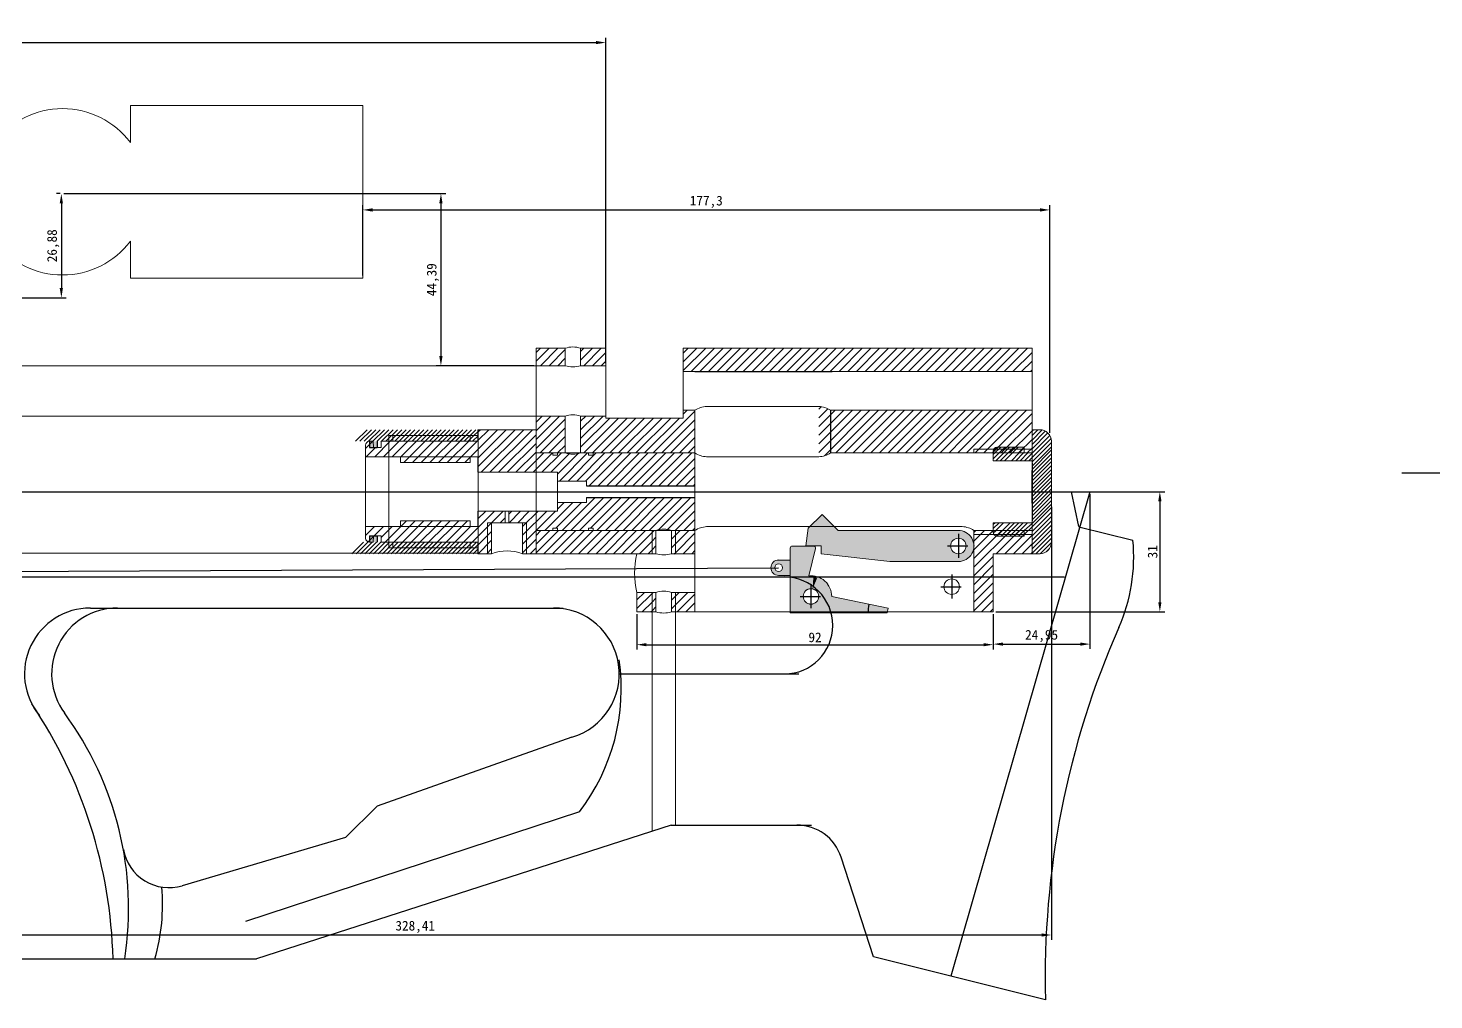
# Model space of a CAD drawing. Header units: millimetres. Extents: x 1443 to 3417, y 283 to 1662.
# Drawn here: x 1967.2 to 2330.1, y 565.5 to 816.1 of the extents above; entities that cross this region are included whole.
import ezdxf

# ---------------------------------------------------------------- set-up
doc = ezdxf.new("R2010")
doc.units = ezdxf.units.MM
doc.linetypes.add('ACAD_ISO03W100', pattern=[30, 12, -18])
doc.linetypes.add('DASHDOTX3', pattern=[508, 254, -127, 0, -127])
doc.layers.get('Defpoints').update_dxf_attribs({"color": 6})
for name, color, linetype in [('中线', 1, 'DASHDOTX3'), ('标注线', 3, 'Continuous'), ('轮廓线', 3, 'Continuous')]:
    doc.layers.add(name, color=color, linetype=linetype)
doc.layers.add('实线', color=7, linetype='Continuous', lineweight=20)
doc.layers.add('实线2', color=5, linetype='Continuous', lineweight=20)
doc.styles.get("Standard").update_dxf_attribs({"font": 'SimSun.ttf'})
doc.dimstyles.new('ISO-25', dxfattribs={"dimtxt": 2.5, "dimasz": 2.5, "dimexe": 1.25, "dimexo": 0.625, "dimtad": 1, "dimtxsty": 'Standard', "dimcen": 2.5, "dimadec": 0, "dimazin": 0, "dimtfac": 1, "dimtmove": 0, "dimatfit": 3, "dimfxl": 1, "dimarcsym": 0})
pattern_1 = [(45, (119.8244, -460.3163), (-1.122532, 1.122532), [])]

# ---------------------------------------------------------------- blocks, each defined once
blk = doc.blocks.new('*D182')
at = {"color": 0, "lineweight": -2}
for p, q in [((1605.83, 729.66), (1605.83, 813.64)), ((2116.33, 729.66), (2116.33, 813.64)), ((1608.33, 812.39), (2113.83, 812.39))]:
    blk.add_line(p, q, dxfattribs=at)
at = {"color": 0}
for points in [[(1608.33, 812.81), (1608.33, 811.98), (1605.83, 812.39)], [(2113.83, 812.81), (2113.83, 811.98), (2116.33, 812.39)]]:
    blk.add_solid(points, dxfattribs=at)
at = {"layer": 'Defpoints', "color": 0}
for p in [(2116.33, 812.39), (1605.83, 729.03), (2116.33, 729.03)]:
    blk.add_point(p, dxfattribs=at)
at = {"color": 0, "insert": (1861.08, 814.48), "char_height": 2.5, "attachment_point": 5}
blk.add_mtext('510,5', dxfattribs=at)
blk = doc.blocks.new('*D184')
at = {"color": 0, "lineweight": -2}
for p, q in [((2124.33, 664.91), (2124.33, 655.82)), ((2216.33, 664.91), (2216.33, 655.82)), ((2126.83, 657.07), (2213.83, 657.07))]:
    blk.add_line(p, q, dxfattribs=at)
at = {"color": 0}
for points in [[(2126.83, 657.49), (2126.83, 656.66), (2124.33, 657.07)], [(2213.83, 657.49), (2213.83, 656.66), (2216.33, 657.07)]]:
    blk.add_solid(points, dxfattribs=at)
at = {"layer": 'Defpoints', "color": 0}
for p in [(2124.33, 665.54), (2216.33, 665.54), (2216.33, 657.07)]:
    blk.add_point(p, dxfattribs=at)
at = {"color": 0, "insert": (2170.33, 658.95), "char_height": 2.5, "attachment_point": 5}
blk.add_mtext('92', dxfattribs=at)
blk = doc.blocks.new('*D185')
at = {"color": 0, "lineweight": -2}
for p, q in [((2241.29, 695.91), (2241.29, 655.97)), ((2216.33, 664.91), (2216.33, 655.97)), ((2218.83, 657.22), (2238.79, 657.22))]:
    blk.add_line(p, q, dxfattribs=at)
at = {"color": 0}
for points in [[(2218.83, 657.64), (2218.83, 656.81), (2216.33, 657.22)], [(2238.79, 657.64), (2238.79, 656.81), (2241.29, 657.22)]]:
    blk.add_solid(points, dxfattribs=at)
at = {"layer": 'Defpoints', "color": 0}
for p in [(2241.29, 696.54), (2216.33, 665.54), (2241.29, 657.22)]:
    blk.add_point(p, dxfattribs=at)
at = {"color": 0, "insert": (2228.81, 659.31), "char_height": 2.5, "attachment_point": 5}
blk.add_mtext('24,95', dxfattribs=at)
blk = doc.blocks.new('*D186')
at = {"color": 0, "lineweight": -2}
for p, q in [((2235.88, 696.54), (2260.58, 696.54)), ((2259.33, 694.04), (2259.33, 668.04)), ((2216.96, 665.54), (2260.58, 665.54))]:
    blk.add_line(p, q, dxfattribs=at)
at = {"color": 0}
for points in [[(2258.91, 694.04), (2259.75, 694.04), (2259.33, 696.54)], [(2258.91, 668.04), (2259.75, 668.04), (2259.33, 665.54)]]:
    blk.add_solid(points, dxfattribs=at)
at = {"layer": 'Defpoints', "color": 0}
for p in [(2235.26, 696.54), (2216.33, 665.54), (2259.33, 665.54)]:
    blk.add_point(p, dxfattribs=at)
at = {"color": 0, "insert": (2257.46, 681.04), "char_height": 2.5, "attachment_point": 5, "rotation": 90}
blk.add_mtext('31', dxfattribs=at)
blk = doc.blocks.new('*D328')
at = {"color": 0, "lineweight": -2}
for p, q in [((1975.48, 773.42), (1974.55, 773.42)), ((1975.8, 770.92), (1975.8, 749.04)), ((1959.23, 746.54), (1977.05, 746.54))]:
    blk.add_line(p, q, dxfattribs=at)
at = {"color": 0}
for points in [[(1975.38, 770.92), (1976.21, 770.92), (1975.8, 773.42)], [(1975.38, 749.04), (1976.21, 749.04), (1975.8, 746.54)]]:
    blk.add_solid(points, dxfattribs=at)
at = {"layer": 'Defpoints', "color": 0}
for p in [(1976.11, 773.42), (1958.61, 746.54), (1975.8, 746.54)]:
    blk.add_point(p, dxfattribs=at)
at = {"color": 0, "insert": (1973.71, 759.98), "char_height": 2.5, "attachment_point": 5, "rotation": 90}
blk.add_mtext('26,88', dxfattribs=at)
blk = doc.blocks.new('*D331')
at = {"color": 0, "lineweight": -2}
for p, q in [((1976.42, 773.42), (2075.02, 773.42)), ((2073.77, 770.92), (2073.77, 731.53)), ((2097.71, 729.03), (2072.52, 729.03))]:
    blk.add_line(p, q, dxfattribs=at)
at = {"color": 0}
for points in [[(2073.35, 770.92), (2074.19, 770.92), (2073.77, 773.42)], [(2073.35, 731.53), (2074.19, 731.53), (2073.77, 729.03)]]:
    blk.add_solid(points, dxfattribs=at)
at = {"layer": 'Defpoints', "color": 0}
for p in [(1975.8, 773.42), (2073.77, 729.03), (2098.33, 729.03)]:
    blk.add_point(p, dxfattribs=at)
at = {"color": 0, "insert": (2071.69, 751.22), "char_height": 2.5, "attachment_point": 5, "rotation": 90}
blk.add_mtext('44,39', dxfattribs=at)
blk = doc.blocks.new('*D414')
at = {"color": 0, "lineweight": -2}
for p, q in [((2231.33, 692.67), (2231.33, 580.94)), ((1902.92, 665.67), (1902.92, 580.94)), ((1905.42, 582.19), (2228.83, 582.19))]:
    blk.add_line(p, q, dxfattribs=at)
at = {"color": 0}
for points in [[(1905.42, 582.6), (1905.42, 581.77), (1902.92, 582.19)], [(2228.83, 582.6), (2228.83, 581.77), (2231.33, 582.19)]]:
    blk.add_solid(points, dxfattribs=at)
at = {"layer": 'Defpoints', "color": 0}
for p in [(2231.33, 693.3), (1902.92, 666.29), (2231.33, 582.19)]:
    blk.add_point(p, dxfattribs=at)
at = {"color": 0, "insert": (2067.13, 584.27), "char_height": 2.5, "attachment_point": 5}
blk.add_mtext('328,41', dxfattribs=at)
blk = doc.blocks.new('*D415')
at = {"color": 0, "lineweight": -2}
for p, q in [((2053.61, 752.27), (2053.61, 770.47)), ((2056.11, 769.22), (2228.41, 769.22)), ((2230.91, 711.7), (2230.91, 770.47))]:
    blk.add_line(p, q, dxfattribs=at)
at = {"color": 0}
for points in [[(2056.11, 769.64), (2056.11, 768.8), (2053.61, 769.22)], [(2228.41, 769.64), (2228.41, 768.8), (2230.91, 769.22)]]:
    blk.add_solid(points, dxfattribs=at)
at = {"layer": 'Defpoints', "color": 0}
for p in [(2230.91, 769.22), (2053.61, 751.65), (2230.91, 711.08)]:
    blk.add_point(p, dxfattribs=at)
at = {"color": 0, "insert": (2142.26, 771.3), "char_height": 2.5, "attachment_point": 5}
blk.add_mtext('177,3', dxfattribs=at)

msp = doc.modelspace()

# ---------------------------------------------------------------- hatches: boundary and pattern name
at = {"linetype": 'ACAD_ISO03W100'}
h = msp.add_hatch(dxfattribs=at)
h.set_pattern_fill('ANSI31', color=3, scale=0.5, style=0)
h.set_pattern_definition(pattern_1)
h.paths.add_polyline_path([(2098.33198, 733.53677), (2098.33198, 729.03116), (2105.83326, 729.03116), (2105.83326, 733.53677)])
h = msp.add_hatch(dxfattribs=at)
h.set_pattern_fill('ANSI31', color=3, scale=0.5, style=0)
h.set_pattern_definition(pattern_1)
h.paths.add_polyline_path([(2139.33198, 717.53481), (2136.33198, 717.53481), (2136.33198, 715.53677), (2116.33198, 715.53677), (2116.33198, 716.03481), (2109.83198, 716.03481), (2109.83198, 706.53568), (2139.33198, 706.53568)])
h.paths.add_polyline_path([(2105.83326, 716.03481), (2098.33198, 716.03481), (2098.33198, 706.53568), (2105.83326, 706.53568)])
h.paths.add_polyline_path([(2171.33198, 733.53677), (2142.33198, 733.53677), (2142.33198, 727.53481), (2171.33198, 727.53482)])
h.paths.add_polyline_path([(2142.33198, 733.53677), (2136.33198, 733.53677), (2136.33198, 727.53481), (2139.33198, 727.53481), (2142.33198, 727.53481)])
h.paths.add_polyline_path([(2208.33198, 733.53677), (2171.33198, 733.53677), (2171.33198, 727.53482), (2174.78308, 727.53482), (2208.33198, 727.53481)])
h.paths.add_polyline_path([(2226.33198, 733.53677), (2208.33198, 733.53677), (2208.33198, 727.53481), (2226.33198, 727.53481)])
h.paths.add_polyline_path([(2226.33198, 682.67938), (2211.33198, 682.67938), (2211.33198, 665.53677), (2216.33198, 665.53677), (2216.33198, 680.53677), (2226.33198, 680.53677)])
h.paths.add_polyline_path([(2226.33198, 685.53568), (2211.33198, 685.53568), (2211.33198, 682.67938), (2226.23981, 682.67938), (2226.33198, 682.77155)])
h.paths.add_polyline_path([(2226.33198, 686.53568), (2211.33198, 686.53568), (2211.33198, 685.53568), (2226.33198, 685.53568)])
h.paths.add_polyline_path([(2226.33198, 717.53481), (2208.33198, 717.53481), (2208.33198, 706.53568), (2211.33198, 706.53568), (2211.33198, 707.53568), (2226.33198, 707.53568)])
h.paths.add_polyline_path([(2226.33198, 707.53568), (2211.33198, 707.53568), (2211.33198, 706.53568), (2226.33198, 706.53568)], flags=17)
h.paths.add_polyline_path([(2128.27542, 686.53568), (2098.33198, 686.53568), (2098.33198, 682.67938), (2128.27542, 682.67938)])
h.paths.add_polyline_path([(2139.33198, 686.53568), (2134.27542, 686.53568), (2134.27542, 682.67938), (2139.33198, 682.67938)])
h.paths.add_polyline_path([(2139.33198, 682.67938), (2134.27542, 682.67938), (2134.27542, 680.53677), (2139.22014, 680.53677), (2139.33198, 680.53677)])
h.paths.add_polyline_path([(2128.27542, 682.67938), (2098.33198, 682.67938), (2098.33198, 680.53677), (2128.27542, 680.53677)])
h.paths.add_polyline_path([(2128.27484, 670.56429), (2124.33198, 670.57411), (2124.33198, 665.53677), (2128.27484, 665.53677)])
h = msp.add_hatch(dxfattribs=at)
h.set_pattern_fill('ANSI31', color=3, scale=0.5, style=0)
h.set_pattern_definition(pattern_1)
h.paths.add_polyline_path([(2116.33198, 729.03481), (2116.33198, 733.53677), (2109.83198, 733.53677), (2109.83198, 729.03481)])
h = msp.add_hatch(dxfattribs=at)
h.set_pattern_fill('ANSI31', color=3, scale=0.5, style=0)
h.set_pattern_definition(pattern_1)
h.paths.add_polyline_path([(2208.33198, 706.53568), (2208.33198, 717.53481), (2174.33198, 717.53481, 0.129261434), (2171.33198, 718.53481), (2171.33198, 705.53568, 0.129261434), (2174.33198, 706.53568)])
h = msp.add_hatch(dxfattribs=at)
h.set_pattern_fill('ANSI31', color=256, scale=0.5, style=0)
h.set_pattern_definition([(45, (-360.9568, -630.0062), (-1.122532, 1.122532), [])])
h.paths.add_polyline_path([(2083.33198, 705.53474), (2083.33198, 709.53669), (2081.33198, 709.53669), (2061.33198, 709.53669), (2058.32471, 709.53585), (2058.32516, 707.93529), (2056.32516, 707.93529), (2056.32471, 709.53529), (2055.3317, 709.53502, 0.414131667), (2054.33198, 708.53502), (2054.33198, 705.53474), (2063.33198, 705.53474)])
h.paths.add_polyline_path([(2063.33198, 711.03474), (2063.33198, 709.53669), (2081.33198, 709.53669), (2081.33198, 711.03474)])
h.paths.add_polyline_path([(2081.33198, 704.03474), (2081.33198, 705.53474), (2063.33198, 705.53474), (2063.33198, 704.03474)])
h.paths.add_polyline_path([(2100.33328, 701.53565), (2102.33326, 701.53565), (2103.64326, 701.53565), (2103.83326, 701.53565), (2103.83326, 699.28567), (2111.33198, 699.28567), (2111.33198, 698.03566), (2139.33198, 698.03566), (2139.33198, 706.53564), (2124.83198, 706.53564), (2113.83198, 706.53558), (2113.03198, 706.53558), (2113.03198, 705.93564), (2111.83198, 705.93564), (2111.83198, 706.53561), (2109.83247, 706.53561), (2103.83326, 706.53561), (2103.83326, 705.93564), (2102.63326, 705.93564), (2102.63326, 706.53561), (2098.33198, 706.53561), (2098.33198, 712.53474), (2083.33198, 712.53474), (2083.33198, 705.03474), (2083.33198, 704.03474), (2083.33198, 701.53565)])
h.paths.add_polyline_path([(2139.33198, 686.53568), (2139.33198, 695.03566), (2111.33198, 695.03566), (2111.33391, 693.78565), (2103.83326, 693.78565), (2103.83326, 691.53568), (2103.64326, 691.53568), (2102.33291, 691.53568), (2100.33326, 691.53568), (2098.66178, 691.53568), (2091.33297, 691.53566), (2091.33297, 688.53669), (2095.83198, 688.53669), (2095.83198, 680.53669), (2098.33198, 680.53669), (2098.33198, 686.53565), (2100.39694, 686.53565), (2102.63326, 686.53565), (2102.63326, 687.13568), (2103.83326, 687.13568), (2103.83326, 686.53568), (2111.83198, 686.53568), (2111.83198, 687.13568), (2113.03198, 687.13568), (2113.03198, 686.53568), (2114.21615, 686.53568)])
h.paths.add_polyline_path([(2085.83198, 688.53669), (2090.33198, 688.53669), (2090.33198, 691.53565), (2083.33198, 691.53565), (2083.33198, 689.03561), (2083.33198, 687.53474), (2081.33198, 687.53474), (2063.33198, 687.53474), (2054.33198, 687.53474), (2054.33198, 684.53669, 0.414213562), (2055.33198, 683.53669), (2056.32456, 683.53669), (2056.32503, 685.13631), (2058.32503, 685.13628), (2058.32456, 683.53757), (2061.33925, 683.53669), (2081.33198, 683.53669), (2083.33198, 683.53669), (2083.33198, 680.53669), (2085.83198, 680.53669)])
h.paths.add_polyline_path([(2095.83198, 688.53669), (2094.83198, 688.53669), (2094.83198, 680.53669), (2095.83198, 680.53669)], flags=17)
h.paths.add_polyline_path([(2086.83198, 688.53669), (2085.83198, 688.53669), (2085.83198, 680.53669), (2086.83198, 680.53669)], flags=17)
h.paths.add_polyline_path([(2063.33198, 687.53474), (2081.19045, 687.53474), (2081.33198, 687.67626), (2081.33198, 689.03561), (2063.33198, 689.03561)], flags=16)
h.paths.add_polyline_path([(2081.33198, 683.53669), (2061.47696, 683.53669), (2061.33925, 683.39898), (2061.33925, 682.03669), (2081.33198, 682.03669)], flags=17)
h.paths.add_polyline_path([(2094.38392, 678.39676), (2094.38392, 689.00787), (2088.38392, 689.00787), (2088.38392, 678.39676)], flags=9)
h = msp.add_hatch(dxfattribs=at)
h.set_pattern_fill('ANSI31', color=3, scale=0.5, style=0)
h.set_pattern_definition(pattern_1)
h.paths.add_polyline_path([(2133.27484, 682.67938), (2134.27542, 682.67938), (2134.27542, 686.53568), (2133.27484, 686.53568)])
h.paths.add_polyline_path([(2133.27484, 680.53677), (2134.27542, 680.53677), (2134.27542, 682.67938), (2133.27484, 682.67938)])
h.paths.add_polyline_path([(2129.27484, 682.67938), (2128.27542, 682.67938), (2128.27542, 680.53677), (2129.27484, 680.53677)])
h.paths.add_polyline_path([(2129.27484, 686.53568), (2128.27542, 686.53568), (2128.27542, 682.67938), (2129.27484, 682.67938)])
h = msp.add_hatch(dxfattribs=at)
h.set_pattern_fill('ANSI31', color=3, scale=0.5, style=0)
h.set_pattern_definition(pattern_1)
h.paths.add_polyline_path([(2139.33198, 665.53677), (2139.33198, 670.53677), (2134.27484, 670.54936), (2134.27484, 665.53677)])
h.paths.add_polyline_path([(2134.27484, 670.54936), (2133.27484, 670.55185), (2133.27484, 665.53677), (2134.27484, 665.53677)])
h.paths.add_polyline_path([(2129.27484, 670.5618), (2128.27484, 670.56429), (2128.27484, 665.53677), (2129.27484, 665.53677)])
at = {"layer": '中线', "lineweight": -3, "ltscale": 0.5}
h = msp.add_hatch(color=0, dxfattribs=at)
h.set_gradient(color1=(0, 0, 255), one_color=1, tint=1)
h.paths.add_polyline_path([(2207.33198, 684.53481), (2207.33198, 686.53568, 0.005217585), (2207.24848, 686.53481), (2176.33295, 686.53481), (2172.18198, 690.68578), (2168.59089, 687.09469), (2167.93101, 682.53481), (2171.93101, 682.53481), (2171.93101, 680.53677), (2189.6314, 678.53433), (2207.33189, 678.53394, 0.414220039), (2211.33285, 682.53481), (2209.33198, 682.53481, -1), (2205.33198, 682.53481, -0.414213562)])
h.paths.add_polyline_path([(2209.68217, 685.77264, 0.158268565), (2207.33198, 686.53568), (2207.33198, 684.53481, -0.158268565), (2208.50682, 684.15337)], flags=17)
h.paths.add_polyline_path([(2209.68217, 685.77264), (2208.50682, 684.15337, -0.240198319), (2209.33198, 682.53481), (2211.33285, 682.53481, 0.240198319)], flags=17)
h = msp.add_hatch(color=0, dxfattribs=at)
h.set_gradient(color1=(0, 0, 255), one_color=1, tint=1)
h.paths.add_polyline_path([(2170.46033, 681.88508, 0.487732589), (2169.97519, 682.50604), (2169.28074, 682.50604), (2169.28074, 677.15398)])
h.paths.add_polyline_path([(2169.28074, 682.50604), (2167.93101, 682.50604), (2164.43119, 682.50604, 0.414321624), (2163.93119, 682.00585), (2163.93721, 665.68565), (2163.93734, 665.33013), (2174.11789, 665.33013), (2183.99761, 665.33013, -0.051742022), (2184.22233, 667.49579), (2174.63047, 669.508, 0.170182492), (2173.45975, 672.84798), (2170.84306, 670.75665, -0.170182492), (2171.28074, 669.508, -1), (2167.28074, 669.508, -0.709135125), (2170.84306, 670.75665), (2173.45975, 672.84798, 0.256735217), (2168.70035, 674.82615), (2169.28074, 677.15398)])
h.paths.add_polyline_path([(2163.93234, 678.90604), (2160.67415, 678.90604, 0.93729633), (2160.93227, 674.92276), (2163.93381, 674.92276)])
h.paths.add_polyline_path([(2159.93227, 676.92276, -1), (2161.93227, 676.92276, -1)], flags=16)
h.paths.add_polyline_path([(2184.22233, 667.49579, 0.051742022), (2183.99761, 665.33013), (2188.93101, 665.33013), (2189.16769, 666.45834)])
at = {"layer": '实线', "ltscale": 0.5}
h = msp.add_hatch(color=5, dxfattribs=at)
h.paths.add_polyline_path([(2057.3434, 709.53474), (2055.3434, 709.53474), (2055.3434, 707.93474), (2057.3434, 707.93474)])
h.paths.add_polyline_path([(2057.3434, 685.13669), (2055.3434, 685.13669), (2055.3434, 683.53669), (2057.3434, 683.53669)])

# ---------------------------------------------------------------- linework, layer by layer
at = {"color": 3}
msp.add_line((2174.33198, 717.53481), (2174.33198, 706.53568), dxfattribs=at)
at = {"color": 5, "ltscale": 0.5}
for p, q in [((2051.73178, 709.53773), (2054.73077, 712.53672)), ((2052.85431, 709.53773), (2055.8533, 712.53672)), ((2053.97684, 709.53773), (2056.97582, 712.53671)), ((2055.09937, 709.53773), (2058.09835, 712.5367)), ((2056.2219, 709.53773), (2059.22088, 712.5367)), ((2057.34444, 709.53773), (2060.3434, 712.53669)), ((2058.46697, 709.53773), (2061.46593, 712.53669)), ((2059.5895, 709.53773), (2062.58845, 712.53668)), ((2060.71203, 709.53773), (2063.71098, 712.53668)), ((2061.83456, 709.53773), (2064.83351, 712.53667)), ((2062.9571, 709.53773), (2065.95603, 712.53666)), ((2064.07963, 709.53773), (2067.07856, 712.53666)), ((2065.20216, 709.53773), (2068.20109, 712.53665)), ((2066.32469, 709.53773), (2069.32361, 712.53665)), ((2067.44722, 709.53773), (2070.44614, 712.53664)), ((2068.56976, 709.53773), (2071.56866, 712.53664)), ((2069.69229, 709.53773), (2072.69119, 712.53663)), ((2070.81482, 709.53773), (2073.81372, 712.53662)), ((2071.93735, 709.53773), (2074.93624, 712.53662)), ((2073.05988, 709.53773), (2076.05877, 712.53661)), ((2074.18242, 709.53773), (2077.1813, 712.53661)), ((2075.30495, 709.53773), (2078.30382, 712.5366)), ((2076.42748, 709.53773), (2079.42635, 712.53659)), ((2077.55001, 709.53773), (2080.54887, 712.53659)), ((2078.67254, 709.53773), (2081.6714, 712.53658)), ((2079.79508, 709.53773), (2082.79393, 712.53658)), ((2082.30619, 711.03474), (2083.3434, 712.07195)), ((2080.80814, 709.53669), (2082.30619, 711.03474)), ((2081.93068, 709.53669), (2083.3434, 710.94942)), ((2083.05321, 709.53669), (2083.3434, 709.82689)), ((2050.79508, 680.53773), (2053.79508, 683.53773)), ((2051.91761, 680.53773), (2054.91761, 683.53773)), ((2053.04014, 680.53773), (2056.04014, 683.53773)), ((2054.16267, 680.53773), (2057.16267, 683.53773)), ((2055.2852, 680.53773), (2058.2852, 683.53773)), ((2056.40774, 680.53773), (2059.40774, 683.53773)), ((2057.53027, 680.53773), (2060.53027, 683.53773)), ((2058.6528, 680.53773), (2061.6528, 683.53773)), ((2059.77533, 680.53773), (2062.77533, 683.53773)), ((2060.89786, 680.53773), (2063.89786, 683.53773)), ((2062.0204, 680.53773), (2065.0204, 683.53773)), ((2063.14293, 680.53773), (2066.14293, 683.53773)), ((2064.26546, 680.53773), (2067.26546, 683.53773)), ((2065.38799, 680.53773), (2068.38799, 683.53773)), ((2066.51052, 680.53773), (2069.51052, 683.53773)), ((2067.63306, 680.53773), (2070.63306, 683.53773)), ((2068.75559, 680.53773), (2071.75559, 683.53773)), ((2069.87812, 680.53773), (2072.87812, 683.53773)), ((2071.00065, 680.53773), (2074.00065, 683.53773)), ((2072.12319, 680.53773), (2075.12319, 683.53773)), ((2073.24572, 680.53773), (2076.24572, 683.53773)), ((2074.36825, 680.53773), (2077.36825, 683.53773)), ((2075.49078, 680.53773), (2078.49078, 683.53773)), ((2076.61331, 680.53773), (2079.61331, 683.53773)), ((2077.73585, 680.53773), (2080.73585, 683.53773)), ((2078.85838, 680.53773), (2081.85838, 683.53773)), ((2079.98091, 680.53773), (2082.98091, 683.53773)), ((2082.49398, 682.03669), (2083.3434, 682.88612)), ((2080.99398, 680.53669), (2082.49398, 682.03669)), ((2082.11651, 680.53669), (2083.3434, 681.76359)), ((2083.23904, 680.53669), (2083.3434, 680.64105))]:
    msp.add_line(p, q, dxfattribs=at)
at = {"ltscale": 0.5}
for p, q in [((2226.33198, 712.11568), (2226.75111, 712.53481)), ((2226.33198, 710.99315), (2227.87364, 712.53481)), ((2226.33198, 709.87062), (2228.93495, 712.47359)), ((2226.33198, 708.74808), (2229.75807, 712.17418)), ((2226.33198, 707.62555), (2230.40744, 711.70101)), ((2216.35296, 707.23945), (2217.12821, 708.0147)), ((2216.77172, 706.53568), (2218.27172, 708.03568)), ((2217.89425, 706.53568), (2219.39425, 708.03568)), ((2219.01679, 706.53568), (2220.51679, 708.03568)), ((2220.13932, 706.53568), (2221.63932, 708.03568)), ((2221.26185, 706.53568), (2222.76185, 708.03568)), ((2222.99704, 706.53568), (2224.33198, 707.87062)), ((2224.36464, 704.53568), (2230.90551, 711.07655)), ((2225.48717, 704.53568), (2231.23663, 710.28514)), ((2226.33198, 704.25796), (2231.33198, 709.25796)), ((2226.33198, 703.13542), (2231.33198, 708.13542)), ((2216.33198, 706.09594), (2216.77172, 706.53568)), ((2216.33198, 704.9734), (2217.89425, 706.53568)), ((2217.01679, 704.53568), (2219.01679, 706.53568)), ((2218.13932, 704.53568), (2220.13932, 706.53568)), ((2219.26185, 704.53568), (2221.26185, 706.53568)), ((2220.99704, 704.53568), (2222.99704, 706.53568)), ((2222.11957, 704.53568), (2224.11957, 706.53568)), ((2223.24211, 704.53568), (2225.24211, 706.53568)), ((2224.11957, 706.53568), (2224.33198, 706.74808)), ((2226.33198, 702.29744), (2231.33198, 707.29744)), ((2226.33198, 701.29744), (2231.33198, 706.29744)), ((2226.33198, 700.29744), (2231.33198, 705.29744)), ((2226.33198, 699.29744), (2231.33198, 704.29744)), ((2226.33198, 698.29744), (2231.33198, 703.29744)), ((2226.33198, 697.29744), (2231.33198, 702.29744)), ((2226.33198, 696.29744), (2231.33198, 701.29744)), ((2226.33198, 695.29744), (2231.33198, 700.29744)), ((2139.31794, 699.53566), (2139.33198, 699.54969)), ((2226.33198, 694.29744), (2231.33198, 699.29744)), ((2226.33198, 693.29744), (2231.33198, 698.29744)), ((2226.33198, 692.29744), (2231.33198, 697.29744)), ((2226.33198, 691.29744), (2231.33198, 696.29744)), ((2226.33198, 690.29744), (2231.33198, 695.29744)), ((2226.33198, 689.29744), (2231.33198, 694.29744)), ((2226.33198, 688.29744), (2231.33198, 693.29744)), ((2091.83198, 691.44107), (2091.92656, 691.53565)), ((2225.44768, 686.53568), (2230.43622, 691.52422)), ((2226.33198, 686.29744), (2231.33198, 691.29744)), ((2226.33198, 685.17491), (2231.33198, 690.17491)), ((2230.43622, 691.52422), (2231.33198, 692.41997)), ((2081.19045, 687.53474), (2081.33198, 687.67626)), ((2216.33198, 688.13542), (2216.73223, 688.53568)), ((2216.33198, 687.01289), (2217.85477, 688.53568)), ((2216.34127, 685.89965), (2216.9773, 686.53568)), ((2216.9773, 686.53568), (2218.9773, 688.53568)), ((2217.21249, 685.03568), (2218.71249, 686.53568)), ((2218.33502, 685.03568), (2219.83502, 686.53568)), ((2218.71249, 686.53568), (2220.71249, 688.53568)), ((2219.45755, 685.03568), (2220.95755, 686.53568)), ((2219.83502, 686.53568), (2221.83502, 688.53568)), ((2220.58009, 685.03568), (2222.08009, 686.53568)), ((2220.95755, 686.53568), (2222.95755, 688.53568)), ((2221.70262, 685.03568), (2223.20262, 686.53568)), ((2222.08009, 686.53568), (2224.08009, 688.53568)), ((2222.82515, 685.03568), (2224.32515, 686.53568)), ((2223.20262, 686.53568), (2225.20262, 688.53568)), ((2226.33198, 684.05238), (2231.33198, 689.05238)), ((2226.33198, 682.92985), (2231.33198, 687.92985)), ((2226.33198, 681.80731), (2231.33198, 686.80731)), ((2061.33925, 683.39898), (2061.47696, 683.53669)), ((2223.94768, 685.03568), (2224.33198, 685.41997)), ((2226.33198, 680.68478), (2231.33198, 685.68478)), ((2227.30649, 680.53677), (2231.33198, 684.56225)), ((2228.43065, 680.53839), (2231.33035, 683.4381)), ((2230.22089, 681.2061), (2230.66265, 681.64786))]:
    msp.add_line(p, q, dxfattribs=at)
for p, q in [((3021.09551, 701.31897), (2321.78732, 701.31897)), ((2083.3434, 680.64105), (1633.41737, 680.50746))]:
    msp.add_line(p, q)
at = {"color": 3, "ltscale": 0.5}
for p, q in [((2211.33198, 682.6183), (2211.33198, 682.45132)), ((2226.23981, 682.67938), (2226.33198, 682.77155))]:
    msp.add_line(p, q, dxfattribs=at)
at = {"color": 2}
msp.add_line((1908.00133, 675.74326), (2160.93227, 676.92276), dxfattribs=at)
at = {"layer": 'Defpoints', "color": 5, "ltscale": 0.2}
for p, q in [((2055.3434, 709.53474), (2055.3434, 707.93474)), ((2057.3434, 709.53474), (2057.3434, 707.93474)), ((2055.3434, 685.13669), (2055.3434, 683.53669)), ((2057.3434, 685.13669), (2057.3434, 683.53669))]:
    msp.add_line(p, q, dxfattribs=at)
at = {"layer": 'Defpoints', "color": 5, "ltscale": 0.5}
for p, q in [((2055.3434, 707.93474), (2057.3434, 707.93474)), ((2055.3434, 685.13669), (2057.3434, 685.13669))]:
    msp.add_line(p, q, dxfattribs=at)
at = {"layer": 'Defpoints', "color": 3, "ltscale": 0.5}
for p, q in [((2107.83262, 706.53568), (2107.83326, 706.53568)), ((2226.33198, 696.52422), (2226.33198, 702.02422))]:
    msp.add_line(p, q, dxfattribs=at)
at = {"layer": 'Defpoints', "color": 3}
for p, q in [((2226.33198, 704.01362), (2226.33198, 689.03481)), ((2226.33198, 693.56952), (2226.33198, 696.52422))]:
    msp.add_line(p, q, dxfattribs=at)
at = {"layer": '中线', "ltscale": 0.5}
for p, q in [((2100.33326, 701.53568), (2100.33326, 701.53566)), ((2038.66726, 696.53585), (2145.95976, 696.53585)), ((2204.53797, 682.53481), (2209.7992, 682.53481)), ((2207.33198, 685.6575), (2207.33198, 679.48278)), ((2169.28074, 672.63069), (2169.28074, 666.45597)), ((2166.48674, 669.508), (2171.74796, 669.508))]:
    msp.add_line(p, q, dxfattribs=at)
at = {"layer": '中线', "color": 3, "ltscale": 0.5}
for p, q in [((2204.53797, 682.53481), (2209.7992, 682.53481)), ((2207.33198, 685.6575), (2207.33198, 679.48278)), ((2205.60903, 675.16022), (2205.60903, 668.9855)), ((2169.28074, 672.65946), (2169.28074, 666.48474)), ((2202.81503, 672.03753), (2208.07626, 672.03753)), ((2166.48674, 669.53677), (2171.74796, 669.53677))]:
    msp.add_line(p, q, dxfattribs=at)
at = {"layer": '实线', "color": 3, "ltscale": 0.2}
for p, q in [((2098.33198, 733.53677), (2105.83326, 733.53677)), ((2109.83082, 733.53677), (2116.33198, 733.53677))]:
    msp.add_line(p, q, dxfattribs=at)
at = {"layer": '实线', "color": 3, "ltscale": 0.5}
for p, q in [((2098.33198, 733.53677), (2098.33198, 680.53677)), ((2105.83326, 729.03481), (2105.83326, 733.53677)), ((2109.83198, 729.03481), (2109.83198, 733.53677)), ((2116.33198, 733.53677), (2116.33198, 715.53677)), ((2136.33198, 733.53677), (2226.33198, 733.53677)), ((2136.33198, 733.53677), (2136.33198, 715.53677)), ((2226.33198, 733.53677), (2226.33198, 682.77155)), ((1605.83412, 729.03116), (2098.33198, 729.03116)), ((2098.33198, 729.03116), (2105.83326, 729.03116)), ((2109.83068, 729.03481), (2116.33198, 729.03481)), ((2136.33198, 727.53481), (2139.33198, 727.53481)), ((2174.33198, 727.53481), (2226.33198, 727.53481)), ((2142.33198, 718.53481), (2171.33198, 718.53481)), ((1605.83412, 716.03481), (2098.33198, 716.03481)), ((2098.33198, 716.03481), (2105.83326, 716.03481)), ((2105.83326, 706.53568), (2105.83326, 716.03481)), ((2109.83198, 716.03481), (2116.33198, 716.03481)), ((2109.83198, 716.03481), (2109.83198, 706.53568)), ((2116.33198, 715.53677), (2136.33198, 715.53677)), ((2136.33198, 717.53481), (2139.33198, 717.53481)), ((2139.33198, 706.53568), (2139.33198, 717.53481)), ((2174.33198, 717.53481), (2226.33198, 717.53481)), ((2098.33198, 706.53568), (2105.83326, 706.53568)), ((2101.83198, 706.53568), (2105.83326, 706.53568)), ((2109.83198, 706.53568), (2139.33198, 706.53568)), ((2142.33198, 705.53568), (2171.33198, 705.53568)), ((2174.33198, 706.53568), (2226.33198, 706.53568)), ((2098.33198, 686.53568), (2129.27484, 686.53568)), ((2129.27484, 680.53671), (2129.27484, 686.53568)), ((2133.27239, 686.53568), (2139.33198, 686.53568)), ((2133.27484, 680.53671), (2133.27484, 686.53568)), ((2139.33198, 686.53568), (2139.33198, 665.53677)), ((2142.33198, 687.53568), (2208.33198, 687.53568)), ((2211.33198, 686.53568), (2226.33198, 686.53568)), ((2211.33198, 686.53568), (2211.33198, 665.53677)), ((2226.33198, 682.77155), (2226.33198, 680.53677)), ((2098.33198, 680.53677), (2129.27484, 680.53677)), ((2133.27484, 680.53677), (2139.22014, 680.53677)), ((2139.22014, 680.53677), (2139.33198, 680.53677)), ((2207.24352, 680.53677), (2207.42044, 680.53677)), ((2216.33198, 680.53677), (2226.33198, 680.53677)), ((2216.33198, 665.53677), (2216.33198, 680.53677)), ((2124.33198, 665.53677), (2124.33198, 670.57411)), ((2129.27484, 670.5618), (2124.33198, 670.57411)), ((2129.27484, 670.5618), (2129.27484, 665.53671)), ((2133.27484, 670.55185), (2133.27484, 665.53671)), ((2139.33198, 670.53677), (2133.27484, 670.55185)), ((2124.33198, 665.53677), (2129.27595, 665.53677)), ((2124.33198, 665.53677), (2129.27595, 665.53677)), ((2133.27077, 665.53677), (2211.34226, 665.53677)), ((2211.33198, 665.53677), (2211.34226, 665.53677)), ((2211.33198, 665.53677), (2216.33198, 665.53677))]:
    msp.add_line(p, q, dxfattribs=at)
at = {"layer": '实线', "color": 3, "lineweight": -3, "ltscale": 0.5}
msp.add_line((2139.33198, 727.53481), (2174.78308, 727.53482), dxfattribs=at)
at = {"layer": '实线', "ltscale": 0.5}
for p, q in [((2083.33198, 712.53474), (2083.33198, 709.53669)), ((2083.33198, 712.53474), (2098.33198, 712.53474)), ((2098.33198, 712.53474), (2098.33198, 706.53561)), ((2226.33198, 712.53481), (2226.33198, 708.03568)), ((2054.33198, 708.53502), (2054.33198, 684.53669)), ((2056.32471, 709.53529), (2055.3317, 709.53502)), ((2056.32516, 707.93529), (2056.32471, 709.53529)), ((2058.32516, 707.93529), (2056.32516, 707.93529)), ((2061.33198, 709.53669), (2058.32471, 709.53585)), ((2058.32516, 707.93529), (2058.32471, 709.53585)), ((2061.33198, 711.03474), (2081.33198, 711.03474)), ((2061.33198, 711.03474), (2061.33198, 709.53669)), ((2081.33198, 711.03474), (2081.33198, 709.53669)), ((2081.33198, 709.53669), (2083.33198, 709.53669)), ((2217.33198, 708.03568), (2224.33198, 708.03568)), ((2224.33198, 708.03568), (2224.33198, 706.53568)), ((2226.33198, 706.53568), (2226.33198, 708.03568)), ((2054.33198, 705.53474), (2063.33198, 705.53474)), ((2063.33198, 705.53474), (2063.33198, 704.03474)), ((2063.33198, 704.03474), (2081.33198, 704.03474)), ((2081.33198, 704.03474), (2081.33198, 705.53474)), ((2081.33198, 705.53474), (2083.33198, 705.53474)), ((2083.33198, 705.53474), (2083.33198, 704.03474)), ((2083.33198, 701.53565), (2083.33198, 704.03474)), ((2102.63326, 706.53561), (2098.33198, 706.53561)), ((2102.63326, 706.53564), (2102.63326, 705.93564)), ((2102.63326, 705.93564), (2103.83326, 705.93564)), ((2105.83262, 706.53564), (2103.83326, 706.53564)), ((2103.83326, 706.53564), (2105.83262, 706.53564)), ((2103.83326, 706.53564), (2103.83326, 705.93564)), ((2109.83262, 706.53564), (2103.83326, 706.53561)), ((2111.83326, 706.53561), (2109.83247, 706.53561)), ((2109.83262, 706.53564), (2111.83198, 706.53564)), ((2111.83198, 706.53564), (2111.83198, 705.93564)), ((2111.83198, 705.93564), (2113.03198, 705.93564)), ((2113.03198, 706.53558), (2113.03198, 705.93564)), ((2113.83198, 706.53558), (2113.03198, 706.53558)), ((2113.83198, 706.53558), (2124.83198, 706.53564)), ((2124.83198, 706.53564), (2139.33198, 706.53564)), ((2139.33198, 706.53564), (2139.33198, 686.53568)), ((2216.33198, 704.53568), (2216.33198, 707.03568)), ((2216.33198, 704.53568), (2226.33198, 704.53568)), ((2224.33198, 706.53568), (2226.33198, 706.53568)), ((2226.33198, 704.53568), (2226.33198, 704.03568)), ((2226.33198, 704.03568), (2226.33198, 689.03568)), ((2100.33328, 701.53565), (2083.33198, 701.53565)), ((2100.33328, 701.53565), (2102.33326, 701.53565)), ((2102.33326, 701.53565), (2103.64326, 701.53565)), ((2103.64326, 701.53565), (2103.83326, 701.53565)), ((2103.83326, 701.53565), (2103.83326, 691.53568)), ((2111.33017, 699.28567), (2103.83326, 699.28567)), ((2111.33198, 698.03566), (2111.33198, 699.28567)), ((2111.33219, 693.78565), (2103.83326, 693.78565)), ((2111.33198, 695.03566), (2111.33391, 693.78565)), ((2083.33198, 691.53565), (2083.33198, 689.03561)), ((2098.66175, 691.53565), (2083.33198, 691.53565)), ((2090.33198, 688.53669), (2090.33198, 691.53565)), ((2091.33297, 688.56816), (2091.33297, 691.56711)), ((2100.33326, 691.53611), (2098.66178, 691.53568)), ((2100.33326, 691.53611), (2100.33326, 691.53568)), ((2100.33326, 691.53568), (2102.33291, 691.53568)), ((2102.33291, 691.53568), (2103.64326, 691.53568)), ((2103.64326, 691.53568), (2103.83326, 691.53568)), ((2172.18198, 690.68578), (2168.59089, 687.09469)), ((2172.18198, 690.68578), (2176.33295, 686.53481)), ((2054.33198, 687.53474), (2063.33198, 687.53474)), ((2063.33198, 689.03561), (2081.33198, 689.03561)), ((2063.33198, 689.03561), (2063.33198, 687.53474)), ((2081.33198, 689.03561), (2081.33198, 687.53474)), ((2081.33198, 687.53474), (2083.33198, 687.53474)), ((2083.33198, 687.53474), (2083.33198, 689.03561)), ((2085.83198, 680.53669), (2085.83198, 688.53669)), ((2085.83198, 688.53669), (2095.83198, 688.53669)), ((2095.83198, 688.53669), (2095.83198, 680.53669)), ((2098.33198, 686.53565), (2098.33198, 680.53669)), ((2100.39694, 686.53565), (2098.33198, 686.53565)), ((2100.39694, 686.53565), (2102.63326, 686.53565)), ((2102.63326, 687.13568), (2102.63326, 686.53568)), ((2102.63326, 687.13568), (2103.83326, 687.13568)), ((2103.83326, 687.13568), (2103.83326, 686.53568)), ((2111.83198, 686.53568), (2103.83326, 686.53568)), ((2111.83198, 687.13568), (2111.83198, 686.53568)), ((2111.83198, 687.13568), (2113.03198, 687.13568)), ((2113.03198, 687.13568), (2113.03198, 686.53568)), ((2113.03198, 686.53568), (2114.21615, 686.53568)), ((2139.33198, 686.53568), (2113.83198, 686.53568)), ((2168.59089, 687.09469), (2167.93101, 682.53481)), ((2176.33295, 686.53481), (2207.24848, 686.53481)), ((2216.33198, 686.03568), (2216.33198, 688.53568)), ((2216.33198, 688.53568), (2226.33198, 688.53568)), ((2226.33198, 688.29744), (2224.32515, 686.53568)), ((2224.33198, 686.53568), (2224.33198, 685.03568)), ((2224.33198, 686.53568), (2226.33198, 686.53568)), ((2226.33198, 688.53568), (2226.33198, 689.03568)), ((2226.33198, 686.53568), (2226.33198, 685.03568)), ((2055.33198, 683.53669), (2056.32456, 683.53669)), ((2056.32503, 685.13631), (2056.32456, 683.53631)), ((2058.32503, 685.13628), (2056.32503, 685.13631)), ((2058.32503, 685.13628), (2058.32456, 683.53572)), ((2061.33925, 683.53669), (2058.32456, 683.53757)), ((2061.33925, 683.53669), (2061.33925, 682.03669)), ((2081.33198, 683.53669), (2081.33198, 682.03669)), ((2081.33198, 683.53669), (2083.33198, 683.53669)), ((2083.33198, 683.53669), (2083.33198, 680.53669)), ((2167.93101, 682.50604), (2164.43119, 682.50604)), ((2167.93101, 682.53481), (2171.93101, 682.53481)), ((2169.97519, 682.50604), (2167.93101, 682.50604)), ((2171.93101, 682.53481), (2171.93101, 680.53677)), ((2217.21249, 685.03568), (2224.33198, 685.03568)), ((2226.33198, 685.03568), (2226.33198, 680.53677)), ((2061.33925, 682.03669), (2081.33198, 682.03669)), ((2083.33198, 680.53669), (2086.83198, 680.53669)), ((2094.83198, 680.53669), (2098.33198, 680.53669)), ((2163.9316, 678.90604), (2160.67415, 678.90604)), ((2163.93119, 682.00585), (2163.93721, 665.68565)), ((2170.46033, 681.88508), (2168.70035, 674.82615)), ((2171.93101, 680.53677), (2189.6314, 678.53433)), ((2189.6314, 678.53433), (2207.33189, 678.53394)), ((2207.24352, 680.53677), (2207.42044, 680.53677)), ((2160.93227, 674.92276), (2163.93307, 674.92276)), ((2174.63047, 669.508), (2189.16769, 666.45834)), ((2163.93734, 665.33013), (2163.93734, 665.6856)), ((2174.11789, 665.33013), (2163.93734, 665.33013)), ((2174.11789, 665.33013), (2188.93101, 665.33013)), ((2188.93101, 665.33013), (2189.16769, 666.45834))]:
    msp.add_line(p, q, dxfattribs=at)
at = {"layer": '实线', "color": 5, "ltscale": 0.5}
for p, q in [((2083.3434, 712.53669), (2083.3434, 709.53669)), ((2083.3434, 712.53474), (2083.3434, 680.53669)), ((2083.3434, 680.53669), (2083.3434, 683.53669))]:
    msp.add_line(p, q, dxfattribs=at)
at = {"layer": '实线', "ltscale": 0.2}
for p, q in [((2228.33198, 712.53481), (2226.33198, 712.53481)), ((2231.33198, 709.53481), (2231.33198, 683.53677)), ((2228.33198, 680.53677), (2226.33198, 680.53677))]:
    msp.add_line(p, q, dxfattribs=at)
at = {"layer": '实线', "color": 0, "lineweight": -3, "ltscale": 0.5}
for p, q in [((2111.33198, 698.03566), (2139.33198, 698.03566)), ((2111.33198, 695.03566), (2139.33198, 695.03566))]:
    msp.add_line(p, q, dxfattribs=at)
at = {"layer": '实线', "color": 3, "ltscale": 0.5}
for centre in [(2207.33198, 682.53481), (2169.28074, 669.53677), (2205.60903, 672.03753)]:
    msp.add_circle(centre, 2, dxfattribs=at)
at = {"layer": '实线', "ltscale": 0.5}
for centre, radius in [((2207.33198, 682.53481), 2), ((2160.93227, 676.92276), 1), ((2169.28074, 669.508), 2)]:
    msp.add_circle(centre, radius, dxfattribs=at)
at = {"layer": '实线', "color": 3, "ltscale": 0.5}
for centre, radius, start, end in [((2107.83197, 727.89476), 5.98562, 70.4866325, 109.5133675), ((2107.83197, 735.33046), 6.6053, 252.3807754, 287.6192246), ((2142.78022, 712.19008), 6.36054, 94.041115, 122.8287826), ((2170.93023, 712.32956), 6.21824, 56.8344617, 86.2956407), ((2107.83262, 710.39298), 5.98562, 70.4866325, 109.5133675), ((2107.83262, 712.83112), 6.6053, 252.3807754, 287.6192246), ((2142.78022, 711.88041), 6.36054, 237.1712174, 265.958885), ((2170.93023, 711.74093), 6.21824, 273.7043593, 303.1655383), ((2131.27355, 680.89367), 5.98562, 70.4866325, 109.5133675), ((2142.78022, 681.19095), 6.36054, 94.041115, 122.8287826), ((2207.93023, 681.33043), 6.21824, 56.8344617, 86.2956407), ((2145.80689, 675.56005), 22.04403, 166.9522926, 193.0723565), ((2131.27762, 686.82262), 6.6053, 252.3807754, 287.6192246), ((2131.26092, 664.99325), 5.91218, 70.0841845, 109.6357683), ((2131.27336, 671.83283), 6.6053, 252.3807754, 287.6192246)]:
    msp.add_arc(centre, radius, start, end, dxfattribs=at)
at = {"layer": '实线', "ltscale": 0.2}
for centre, start, end in [((2228.33198, 709.53481), 0, 90), ((2228.33198, 683.53677), 270, 0)]:
    msp.add_arc(centre, 3, start, end, dxfattribs=at)
at = {"layer": '实线', "ltscale": 0.5}
for centre, radius, start, end in [((2055.33198, 708.53502), 1, 90.0160208, 180), ((2217.33198, 707.03568), 1, 90, 180), ((2207.33198, 682.53481), 4.00087, 269.998733, 91.1957716), ((2217.33198, 686.03568), 1, 180, 270), ((2055.33198, 684.53669), 1, 180, 270), ((2164.43119, 682.00604), 0.5, 90, 180.0211382), ((2169.97519, 682.00604), 0.5, 346, 90), ((2090.83198, 670.0398), 11.2332, 69.1398953, 110.8601047), ((2160.93227, 676.92276), 2, 90, 270), ((2169.28074, 669.508), 5.34973, 0, 96.2282833), ((2169.28074, 669.508), 5.34973, 29.6280447, 36.7400123)]:
    msp.add_arc(centre, radius, start, end, dxfattribs=at)
at = {"layer": '实线2', "ltscale": 0.2}
for p, q in [((1993.60734, 796.14752), (2053.60734, 796.14752)), ((1993.60734, 796.14752), (1993.60734, 786.64752)), ((2053.60734, 796.14752), (2053.60734, 751.64752)), ((1993.60734, 761.14752), (1993.60734, 751.64752)), ((2053.60734, 751.64752), (1993.60734, 751.64752))]:
    msp.add_line(p, q, dxfattribs=at)
at = {"layer": '实线2', "color": 5, "ltscale": 0.5}
for p, q in [((2060.3434, 711.03474), (2083.3434, 711.03474)), ((2060.3434, 711.03474), (2060.3434, 682.03669)), ((2060.3434, 682.03669), (2083.3434, 682.03669))]:
    msp.add_line(p, q, dxfattribs=at)
at = {"layer": '实线2', "ltscale": 0.5}
for p, q in [((2061.33198, 709.53669), (2081.33198, 709.53669)), ((2063.33198, 705.53474), (2083.33198, 705.53474)), ((2083.33198, 705.53474), (2083.33198, 704.03474)), ((2216.33198, 706.53568), (2224.33198, 706.53568)), ((2063.33198, 687.53474), (2083.33198, 687.53474)), ((2083.33198, 687.53474), (2083.33198, 689.03561)), ((2086.83198, 688.53669), (2086.83198, 680.53669)), ((2094.83198, 688.53669), (2094.83198, 680.53669)), ((2216.33198, 686.53568), (2224.33198, 686.53568)), ((2061.33925, 683.53669), (2081.33198, 683.53669))]:
    msp.add_line(p, q, dxfattribs=at)
at = {"layer": '实线2', "color": 3, "ltscale": 0.5}
for p, q in [((2211.33198, 707.53568), (2226.33198, 707.53568)), ((2211.33198, 707.53568), (2211.33198, 706.53568)), ((2128.27542, 686.53568), (2128.27542, 680.53677)), ((2134.27542, 686.53568), (2134.27542, 680.51755)), ((2211.33198, 685.53568), (2226.33198, 685.53568)), ((2134.27484, 680.53671), (2134.27484, 680.51697)), ((2128.27484, 670.56429), (2128.27484, 608.95666)), ((2134.27484, 670.54936), (2134.27484, 610.53568))]:
    msp.add_line(p, q, dxfattribs=at)
at = {"layer": '实线2', "ltscale": 0.2}
for centre, start, end in [((1976.10734, 773.41829), 37.0876779, 142.9123221), ((1976.10734, 774.37675), 217.0876779, 322.9123221)]:
    msp.add_arc(centre, 21.9377, start, end, dxfattribs=at)
at = {"layer": '标注线', "ltscale": 0.5}
msp.add_arc((2194.54572, 665.33013), 10.54811, 168.1521678, 180, dxfattribs=at)
msp.add_solid([(2169.89614, 674.49511), (2170.8715, 674.27449), (2169.72197, 671.45872)], dxfattribs=at)
at = {"layer": '轮廓线', "color": 1}
for p, q in [((1677.40743, 696.53568), (2236.50908, 696.53568)), ((2241.28647, 696.53568), (2205.42209, 571.53568)), ((2238.42209, 687.53568), (2236.50908, 696.53568)), ((2238.41242, 687.49687), (2252.37847, 684.01474)), ((1849.67209, 674.53568), (2234.72382, 674.53568)), ((1983.29243, 666.53568), (2105.32144, 666.53568)), ((2119.79225, 649.53568), (2120.18727, 649.53568)), ((2120.18727, 649.53568), (2166.17209, 649.53568)), ((2107.6004, 633.2298), (2057.30413, 615.45013)), ((2109.52207, 613.98764), (2023.34377, 585.62737)), ((2049.17209, 607.31809), (2057.30413, 615.45013)), ((2133.17209, 610.53568), (2026.17209, 576.03568)), ((2133.17209, 610.53568), (2169.40195, 610.53568)), ((2049.17209, 607.31809), (2007.00049, 594.88288)), ((2185.42209, 576.52224), (2177.06462, 602.24388)), ((1949.02733, 576.03568), (2026.17209, 576.03568)), ((2229.82152, 565.45222), (2185.42209, 576.52224))]:
    msp.add_line(p, q, dxfattribs=at)
for centre, radius, start, end in [((2207.58348, 679.72418), 45, 336.172473, 5.4712206), ((2162.42209, 662.03568), 12.5, 270, 90), ((1983.29243, 649.53568), 17, 90, 219.2437871), ((1990.29243, 649.53568), 17, 90, 216.3799548), ((2102.79225, 649.53568), 17, 286.4293015, 90), ((2452.74068, 571.45625), 223, 156.172473, 181.5428118), ((2068.20294, 645.75822), 52.1214, 322.4430627, 8.1561707), ((1866.17209, 573.03568), 123, 1.3975966, 33.9920014), ((1908.17209, 589.03568), 85, 351.2025893, 36.3799548), ((2165.65195, 598.53568), 12, 18, 90), ((2003.6065, 606.39291), 12, 190.3080543, 286.4293015), ((1952.58387, 589.8959), 49.33618, 343.6840285, 5.4074641)]:
    msp.add_arc(centre, radius, start, end, dxfattribs=at)

# ---------------------------------------------------------------- dimensions: what is measured, and where the dimension line sits
for base, p1, p2, picture, middle in [((2116.33198, 812.39228), (1605.83412, 729.03116), (2116.33198, 729.03116), '*D182', (1861.08305, 814.47561)), ((2230.90551, 769.21952), (2053.60734, 751.64752), (2230.90551, 711.07655), '*D415', (2142.25642, 771.30285)), ((2231.33198, 582.187), (1902.92029, 666.2916), (2231.33198, 693.29744), '*D414', (2067.12613, 584.27034)), ((2241.28647, 657.22301), (2216.33198, 665.53677), (2241.28647, 696.53568), '*D185', (2228.80922, 659.30634)), ((2216.33198, 657.07379), (2124.33198, 665.53677), (2216.33198, 665.53677), '*D184', (2170.33198, 658.94879))]:
    dim = msp.add_linear_dim(base=base, p1=p1, p2=p2, dimstyle='ISO-25')
    dim.commit()
    dim.dimension.update_dxf_attribs({"geometry": picture, "text_midpoint": middle})
for base, p1, p2, picture, middle in [((1975.79658, 746.53595), (1976.10734, 773.41829), (1958.60734, 746.53595), '*D328', (1973.71325, 759.97712)), ((2073.77139, 729.03116), (1975.79658, 773.41829), (2098.33198, 729.03116), '*D331', (2071.68806, 751.22472)), ((2259.33155, 665.53677), (2235.25908, 696.53568), (2216.33198, 665.53677), '*D186', (2257.45655, 681.03622))]:
    dim = msp.add_linear_dim(base=base, p1=p1, p2=p2, angle=90, dimstyle='ISO-25')
    dim.commit()
    dim.dimension.update_dxf_attribs({"geometry": picture, "text_midpoint": middle})

doc.saveas('drawing.dxf')
